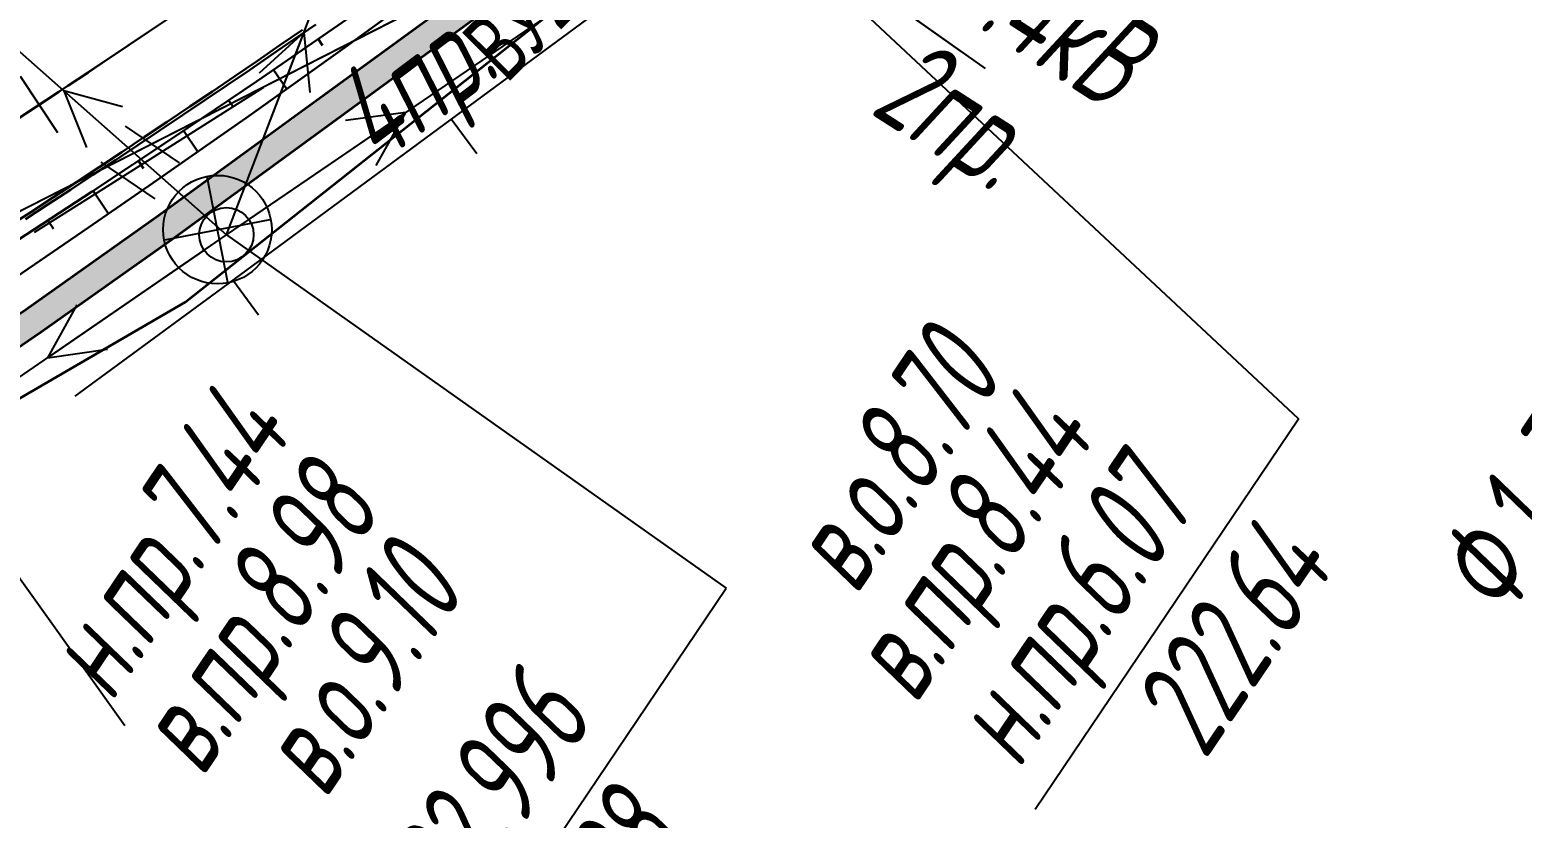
# Model space of a CAD drawing. Header units: millimetres. Extents: x -1799 to 6962, y -1020 to 4121.
# Drawn here: x 3839.7 to 3894.7, y 3125.8 to 3154.9 of the extents above; entities that cross this region are included whole.
import ezdxf

# ---------------------------------------------------------------- set-up
doc = ezdxf.new("R2010")
doc.units = ezdxf.units.MM
doc.linetypes.add('CONTI', pattern=[0])
doc.linetypes.add('DASHED', pattern=[0.75, 0.5, -0.25])
for name, color, linetype, lineweight in [('10', 1, 'Continuous', 35), ('КОПИЯ_ОСЬ_13_ОТКОСЫ', 7, 'Continuous', 30), ('КОПИЯ_ОСЬ_ГРАНИЦЫ_ПОЛОС', 7, 'Continuous', 30), ('ОСЬ_ВЕРХ_ПОКРЫТИЯ_ГРАНИЦЫ_ПОЛОС', 7, 'Continuous', 30), ('ОСЬ_ВЕРХ_ПОКРЫТИЯ_ОСЬ', 1, 'Continuous', 30), ('Тротуар', 40, 'Continuous', 35)]:
    doc.layers.add(name, color=color, linetype=linetype, lineweight=lineweight)
for name, color, linetype in [('NAD_MDEFAULT', 7, 'CONTI'), ('PI_OTDEFAULT', 172, 'CONTI'), ('SIT_LDEFAULT', 7, 'CONTI'), ('USLZNDEFAULT', 7, 'CONTI'), ('ZAPSKDEFAULT', 7, 'CONTI'), ('КОПИЯ_ОСЬ_ТАНГЕНСЫ', 1, 'Continuous'), ('ОСЬ_ВЕРХ_ПОКРЫТИЯ_ПИКЕТЫ', 1, 'Continuous'), ('ОСЬ_ВЕРХ_ПОКРЫТИЯ_ТАНГЕНСЫ', 1, 'Continuous'), ('разметка', 7, 'Continuous')]:
    doc.layers.add(name, color=color, linetype=linetype)
doc.styles.add('eskd', font='spds.shx', dxfattribs={"width": 1.2, "oblique": 15})
doc.styles.get("Standard").update_dxf_attribs({"font": 'arial.ttf'})

# ---------------------------------------------------------------- blocks, each defined once
blk = doc.blocks.new('BL_2011')
at = {"color": 0}
for p, q in [((0, 0), (0, 2.4)), ((1.6, 0), (1.6, 2.4))]:
    blk.add_line(p, q, dxfattribs=at)
blk = doc.blocks.new('BL_20')
at = {"color": 0}
blk.add_circle((0, 0), 1, dxfattribs=at)
blk = doc.blocks.new('BL_7')
at = {"color": 0}
for p, q in [((-1.4, 1.4), (1.4, -1.4)), ((-1.4, -1.4), (1.4, 1.4))]:
    blk.add_line(p, q, dxfattribs=at)
blk.add_circle((0, 0), 2, dxfattribs=at)

msp = doc.modelspace()

# ---------------------------------------------------------------- hatches: boundary and pattern name
at = {"layer": 'Тротуар', "lineweight": 30, "ltscale": 7}
msp.add_hatch(color=256, dxfattribs=at).paths.add_polyline_path([(4355.025799134464, 2987.244571203751), (4352.621712947041, 2989.781703463209), (4345.426817291862, 2993.281423787971), (4338.393548700211, 2996.925657296938), (4334.905420037985, 2998.92025568561), (4331.583520624214, 3001.033414866229), (4325.137496711026, 3005.95201590882), (4319.491479608414, 3011.623899484438), (4314.469451122955, 3017.833689218772), (4309.931909296176, 3024.284605050844), (4307.646203729391, 3027.716367746157), (4301.366767904468, 3037.941149987665), (4295.15578624933, 3048.208738351625), (4289.985742304367, 3056.76855280475), (4280.834921780575, 3072.268917450135), (4272.550225445777, 3085.951147937601), (4265.234334741583, 3097.893216883217), (4261.114354188272, 3101.5071308775), (4255.468136137331, 3107.673743793194), (4252.850654249642, 3111.933883290191), (4250.97240703778, 3116.596887494822), (4250.584502016087, 3117.559914478486), (4249.718529616899, 3119.76528529675), (4248.665946917356, 3123.344638855581), (4248.322750054687, 3124.320915512194), (4247.979553214254, 3125.297192176257), (4241.938796383251, 3135.217103666079), (4234.517869519428, 3147.092564733152), (4225.780463832643, 3160.490258882207), (4219.022412700733, 3170.408009857324), (4211.937018458362, 3180.091341459577), (4203.111810419106, 3191.194089914125), (4194.179773854479, 3201.56336249729), (4183.210186559658, 3213.324875424069), (4172.572754066447, 3223.780245033478), (4162.939294549733, 3232.607358957094), (4150.941127260166, 3243.284364057158), (4138.678583112496, 3253.56276647785), (4117.058191597413, 3271.354857189034), (4101.902795526674, 3284.022581125063), (4086.976587030813, 3297.339170480532), (4083.577722285068, 3299.881406808657), (4077.037110080137, 3304.486350364436), (4070.151965019535, 3308.550235714217), (4062.975793573054, 3311.790250803729), (4055.187371943184, 3313.857694650454), (4047.094629022797, 3314.906065011782), (4039.193952446492, 3314.510421466467), (4031.354669305621, 3312.69534113576), (4024.18584606355, 3309.608335520526), (4017.3162171573, 3305.343656564516), (4008.099572870249, 3297.932249094744), (3998.942041131531, 3289.839475657244), (3996.071496698258, 3287.055845285219), (3984.756545200808, 3275.743373813492), (3983.051944128742, 3274.037991430064), (3982.328928549492, 3273.346987187316), (3976.254786345156, 3267.274665472482), (3965.028100702426, 3255.874631906313), (3952.38627992094, 3243.061084440363), (3945.336971630613, 3235.967872322922), (3938.229161240839, 3228.933338328649), (3931.095104304879, 3221.926337351476), (3922.526256572406, 3213.52528001034), (3913.88686535098, 3205.055060523016), (3900.709192010496, 3192.935972238344), (3893.252260463467, 3186.273339641665), (3888.798774361387, 3182.354063057725), (3880.991092291437, 3175.996786442039), (3874.787652703943, 3170.945737864276), (3865.391208689145, 3163.481387498242), (3855.795495721783, 3156.275266671938), (3849.369012567835, 3151.510984445375), (3844.564439619551, 3148.066686533776), (3839.697585982134, 3144.637435261545), (3832.980828973939, 3140.048765207094), (3830.300603494115, 3138.269255582628), (3823.272601716404, 3133.561212884647), (3822.443093453747, 3133.005528877874), (3809.622286387612, 3124.407292247203), (3792.022730929, 3114.357713288081), (3786.085503878285, 3111.259039624979), (3780.023475700358, 3108.40734451582), (3761.666687875879, 3099.662859629293), (3749.559632469938, 3093.586552345579), (3739.444237606987, 3087.863797429402), (3738.739159705359, 3087.426419796807), (3732.467645379957, 3082.561918284197), (3726.512305683931, 3077.160210793291), (3720.889062616459, 3071.419797921938), (3715.658532831449, 3065.179197336), (3710.962152216156, 3058.322507881944), (3707.319586963926, 3051.736201458995), (3703.938226434761, 3044.269346261782), (3700.86400768479, 3036.478330636782), (3698.457544061248, 3028.966245676776), (3695.597723499066, 3017.765193069738), (3693.190842796534, 3006.010956905236), (3691.10039865727, 2983.080164914404), (3692.240649378227, 2982.689478739549), (3694.172660365768, 3005.820828989533), (3696.57243754931, 3017.540374426556), (3699.543149531915, 3029.107150685427), (3701.990386858766, 3036.655525567395), (3704.928734452531, 3044.034835547594), (3708.20061646982, 3051.262922577945), (3712.009387552805, 3058.115430119832), (3716.543276917751, 3064.687709050638), (3721.630767626319, 3070.747082895984), (3727.193460500226, 3076.427970345517), (3733.066410172827, 3081.759423503106), (3739.310792763523, 3086.604241593194), (3740.034053369551, 3087.052898326342), (3750.03191000713, 3092.704896129121), (3762.015299424364, 3098.832889086952), (3780.45072145112, 3107.484138342937), (3786.562819405061, 3110.334231451538), (3792.488755663138, 3113.472268854653), (3810.085164665777, 3123.523361146835), (3830.857276238103, 3137.438509058592), (3833.537241494583, 3139.21781000254), (3840.158528233917, 3143.738536471886), (3845.06800005874, 3147.213817168412), (3849.924691367321, 3150.748961123091), (3856.392355799539, 3155.472873922822), (3865.97223175382, 3162.729506403592), (3875.412770765814, 3170.165165587713), (3881.622494306599, 3175.221330772539), (3889.445036469153, 3181.590706975584), (3893.915731168885, 3185.525127931883), (3901.380826301591, 3192.195054541727), (3914.575543577035, 3204.329817594414), (3923.226337596056, 3212.811216595967), (3931.795185328529, 3221.212273937103), (3938.931243174457, 3228.221239616548), (3946.043349788679, 3235.260025544477), (3953.09686195275, 3242.357467718807), (3965.739961559748, 3255.17231138089), (3976.963918459029, 3266.56957347357), (3985.462924600763, 3275.035539801617), (3996.773129754127, 3286.343265969691), (3999.621582956732, 3289.105473984418), (4008.744350310686, 3297.167525140022), (4017.895402763688, 3304.526188054507), (4024.649883581305, 3308.719382852701), (4031.66770959725, 3311.741366738838), (4039.332835229239, 3313.516123246786), (4047.055085346345, 3313.902831700084), (4054.994029949836, 3312.874385064853), (4062.639488005874, 3310.844891032589), (4069.690693217834, 3307.661297740799), (4076.500007137287, 3303.641514956405), (4082.990279781816, 3299.072013164324), (4086.343066967771, 3296.564241297928), (4101.249099269431, 3283.265652367299), (4116.419803373845, 3270.585133125459), (4138.039663814687, 3252.793479452294), (4150.286243524411, 3242.528458342341), (4162.271774834002, 3231.862757789356), (4171.847280518481, 3223.057196663146), (4182.460197565912, 3212.662844676909), (4193.350207575635, 3200.99418960457), (4202.341266549725, 3190.55639743564), (4211.141774698286, 3179.484723225621), (4218.20547682333, 3169.831037394156), (4224.947479279605, 3159.936897596729), (4233.676587284814, 3146.551818285522), (4241.088736400046, 3134.690403958236), (4246.972431218232, 3125.146802169656), (4248.830769571397, 3119.350370755804), (4251.954540086366, 3111.482140468818), (4254.666102504163, 3107.068878159312), (4260.415868896243, 3100.789173166652), (4264.38121856002, 3097.353998265614), (4271.693736823197, 3085.434928132606), (4279.976640228075, 3071.755708345597), (4289.128231505902, 3056.256076727447), (4294.306766007338, 3047.694477154327), (4300.531362157819, 3037.432260779117), (4306.803179838005, 3027.178192727652), (4309.037563817585, 3023.822235582781), (4313.664543022614, 3017.239846296062), (4318.746679682294, 3010.955388911453), (4324.470590603605, 3005.203121235048), (4330.908838131445, 3000.280101271731), (4334.388326752998, 2998.063994707924), (4337.915117819308, 2996.047288198409), (4344.97801153386, 2992.387704661501), (4352.020820356012, 2988.961977683392), (4354.43729405854, 2986.411772365135), (4356.729157588279, 2985.393657730346), (4357.135132428442, 2986.307541984518)])

# ---------------------------------------------------------------- linework, layer by layer
at = {"linetype": 'Continuous'}
msp.add_lwpolyline([(3876.778604777131, 3126.144700140146), (3886.476880855926, 3140.522985716735), (3865.631700375854, 3160.029213735287)], dxfattribs=at)
at = {"layer": '10'}
for p, q in [((3845.465964376295, 3144.823480734986), (3897.025964376351, 3185.68348073439)), ((3845.465964376295, 3144.823480734986), (3897.025964376351, 3185.68348073439)), ((3820.515964376575, 3130.363480734092), (3845.465964376295, 3144.823480734986)), ((3820.515964376575, 3130.363480734092), (3845.465964376295, 3144.823480734986))]:
    msp.add_line(p, q, dxfattribs=at)
at = {"layer": 'NAD_MDEFAULT', "color": 0}
msp.add_line((3855.115966376392, 3119.04747573511), (3865.391136376429, 3134.281041735237), dxfattribs=at)
at = {"layer": 'SIT_LDEFAULT', "color": 7}
for p, q in [((3846.981700376442, 3147.309212735307), (3858.301700376449, 3176.839211735328)), ((3846.981700376442, 3147.309212735307), (3865.631700376407, 3160.029213735287)), ((3865.631700376407, 3160.029213735287), (3874.941700376405, 3153.439217735467)), ((3833.301700376449, 3159.399216735189), (3846.981700376442, 3147.309212735307)), ((3874.121700376398, 3154.01921173503), (3868.411700376435, 3158.059212735307)), ((3863.3117003764, 3157.509217735765), (3855.261700376412, 3151.569214735565)), ((3847.341700376428, 3148.239212735009), (3849.841700376428, 3154.779213735287)), ((3849.841700376428, 3154.779213735287), (3848.191700376405, 3153.26921173503)), ((3850.0617003764, 3152.549218735111), (3849.841700376428, 3154.779213735287)), ((3846.231700376442, 3147.969216735487), (3840.991700376451, 3152.609215734911)), ((3840.991700376451, 3152.609215734911), (3841.821700376409, 3150.529213735287)), ((3843.151700376426, 3152.029213735287), (3840.991700376451, 3152.609215734911)), ((3848.351700376437, 3152.739212735009), (3842.451700376414, 3148.999215735507)), ((3847.8117003764, 3147.869217735169), (3853.591700376428, 3151.819214735565)), ((3853.591700376428, 3151.819214735565), (3851.371700376398, 3151.51921173503)), ((3852.501700376402, 3149.859215734911), (3853.591700376428, 3151.819214735565)), ((3855.261700376412, 3151.569214735565), (3847.211700376423, 3145.639214735863)), ((3856.211700376423, 3150.289216734854), (3855.261700376412, 3151.569214735565)), ((3842.451700376414, 3148.999215735507), (3839.901700376426, 3147.389214735863)), ((3816.191700376405, 3126.139214735863), (3846.981700376442, 3147.309212735307)), ((3846.981700376442, 3147.309212735307), (3865.391136376429, 3134.281041735237)), ((3846.161700376435, 3146.739212735009), (3840.391700376416, 3142.779213735287)), ((3847.211700376423, 3145.639214735863), (3841.401700376426, 3141.359215734911)), ((3848.161700376435, 3144.349213735585), (3847.211700376423, 3145.639214735863)), ((3841.471700376433, 3144.729210735683), (3840.391700376416, 3142.779213735287)), ((3840.391700376416, 3142.779213735287), (3842.601700376437, 3143.089211735328)), ((3836.861700376447, 3138.149216735189), (3843.241700376451, 3129.219216735487))]:
    msp.add_line(p, q, dxfattribs=at)
at = {"layer": 'КОПИЯ_ОСЬ_13_ОТКОСЫ'}
for points in [[(3838.984802071393, 3146.913399346558), (3842.033630196393, 3148.905892022339), (3845.066833321393, 3150.922493584839), (3848.083434883893, 3152.963020928589), (3851.084411446393, 3155.027474053589), (3854.068298165143, 3157.115608819214), (3857.036071602643, 3159.227364190308), (3859.986755196393, 3161.362557061401), (3862.920837227643, 3163.521126397339), (3865.837341133893, 3165.702828057495), (3868.736266915143, 3167.907601006714), (3871.617614571393, 3170.135323174683), (3874.481872383893, 3172.385811455933), (3878.001891915143, 3175.223152764526), (3881.497009102643, 3178.091560967651), (3884.441345040143, 3180.551949151245), (3887.367614571393, 3183.03412688562), (3890.238220040143, 3185.504158623901), (3893.091735665143, 3187.993416436401), (3895.892028633893, 3190.467659600464)], [(3838.105895821393, 3144.990303643433), (3841.897399727643, 3147.573860772339), (3844.286559883893, 3149.22260344812), (3847.825134102643, 3151.699226983276), (3851.339782540143, 3154.20941985437), (3854.830505196393, 3156.752815850464), (3858.296813790143, 3159.329353936401), (3862.036071602643, 3162.085091241089), (3864.945251290143, 3164.264473565308), (3867.168884102643, 3165.950264580933), (3871.027770821393, 3168.912422784058), (3874.854430977643, 3171.915779717651), (3878.379333321393, 3174.756722100464), (3881.878845040143, 3177.628792412964), (3884.827087227643, 3180.091988213745), (3887.756286446393, 3182.577034600464), (3890.629821602643, 3185.049690850464), (3893.486755196393, 3187.541634209839), (3896.289489571393, 3190.018257744995)], [(3850.362731758893, 3154.527718194214), (3850.526794258893, 3154.289864190308)], [(3848.714782540143, 3153.394356377808), (3849.205016915143, 3152.678536065308)], [(3847.061950508893, 3152.268135674683), (3847.238220040143, 3152.008064873901)], [(3845.404235665143, 3151.149117119995), (3845.930114571393, 3150.366585381714)], [(3843.741638008893, 3150.037361748901), (3843.929626290143, 3149.75483001062)], [(3842.074645821393, 3148.932869561401), (3842.634704415143, 3148.082832940308)], [(3840.402282540143, 3147.835579522339), (3840.603942696393, 3147.526619561401)]]:
    msp.add_lwpolyline(points, dxfattribs=at)
at = {"layer": 'КОПИЯ_ОСЬ_ГРАНИЦЫ_ПОЛОС'}
msp.add_lwpolyline([(3838.930512650122, 3147.600305695471), (3839.772387975545, 3148.147907792975), (3840.613047197994, 3148.697374985007), (3841.452486185512, 3149.248704564211), (3842.290700812193, 3149.801893828821), (3843.127686957954, 3150.356940053788), (3843.963440509173, 3150.91384051313), (3844.79795735793, 3151.472592472483), (3845.631233402508, 3152.033193180722), (3846.463264547094, 3152.595639885788), (3847.294046702571, 3153.159929820721), (3848.123575785177, 3153.726060214837), (3848.951847717961, 3154.294028280688), (3849.778858429761, 3154.863831234549)], dxfattribs=at)
at = {"layer": 'КОПИЯ_ОСЬ_ТАНГЕНСЫ'}
msp.add_line((3698.831687036416, 3076.501332049643), (3862.779697294967, 3160.132128307049), dxfattribs=at)
at = {"layer": 'ОСЬ_ВЕРХ_ПОКРЫТИЯ_ГРАНИЦЫ_ПОЛОС', "linetype": 'Continuous'}
msp.add_lwpolyline([(3850.277872542889, 3155.064823391301), (3849.461733613871, 3154.501641930466), (3848.64436454452, 3153.940247313504), (3847.825769247147, 3153.380642231007), (3847.005951639536, 3152.82282935587), (3846.184915645581, 3152.266811365646), (3845.362665194998, 3151.712590915536), (3844.539204223032, 3151.160170660739), (3843.714536671157, 3150.609553243418), (3842.88866648626, 3150.060741299217), (3842.061597621165, 3149.513737457258), (3841.233334034399, 3148.968544335489), (3840.403879690255, 3148.425164540683), (3839.573238558523, 3147.883600673092)], dxfattribs=at)
at = {"layer": 'ОСЬ_ВЕРХ_ПОКРЫТИЯ_ОСЬ'}
msp.add_lwpolyline([(3825.3093903114, 3142.771253032063, 0.031738218015), (3872.173997012325, 3175.341827822303), (3872.173997012325, 3175.341827822303), (3872.949247687453, 3175.958437160042), (3873.723152012341, 3176.576735456859), (3874.495719182198, 3177.196703734261), (3875.266958502305, 3177.818323083607), (3876.036879387344, 3178.441574673553), (3876.805491359128, 3179.066439743538), (3877.57280404596, 3179.692899611232), (3878.338827181238, 3180.320935668808), (3879.103570601708, 3180.950529378292), (3880.629258156356, 3182.214315985714), (3882.149947428677, 3183.484112603043), (3883.665720712956, 3184.759773559322), (3885.176661838233, 3186.041154317943), (3886.68285612792, 3187.328111463611), (3888.18439036012, 3188.620502687444), (3889.681352727852, 3189.918186774862), (3891.173832800336, 3191.221023578581), (3892.661921483852, 3192.528874014889), (3894.145710984167, 3193.84160002732), (3895.625294768115, 3195.159064588522)], format="xyb", dxfattribs=at)
at = {"layer": 'ОСЬ_ВЕРХ_ПОКРЫТИЯ_ПИКЕТЫ'}
msp.add_line((3840.775392012272, 3151.061273264152), (3839.399593182499, 3153.148658608471), dxfattribs=at)
at = {"layer": 'ОСЬ_ВЕРХ_ПОКРЫТИЯ_ТАНГЕНСЫ'}
msp.add_line((3698.831687036416, 3076.501332049643), (3862.781700375848, 3160.129214736086), dxfattribs=at)
at = {"layer": 'разметка', "linetype": 'DASHED', "lineweight": 30, "ltscale": 14}
msp.add_arc((3592.124579856647, 3528.295369535138), 450.560497226965, 303.1020326300031, 309.4592190075912, dxfattribs=at)
at = {"layer": 'Тротуар', "linetype": 'Continuous'}
for points in [[(3830.303060809771, 3138.270887094003), (3832.980828973619, 3140.048765207094), (3839.587671014635, 3144.559629464907), (3844.484841749489, 3148.026202557062), (3849.335533286803, 3151.556979327847), (3855.795495721666, 3156.275266671938), (3865.360894891588, 3163.520933175844), (3874.787652704088, 3170.945737863344), (3880.991092290826, 3175.996786442039), (3888.798774361328, 3182.354063057725), (3893.252260463205, 3186.273339641665), (3900.709192010729, 3192.935972238344)], [(3750.031910007479, 3092.704896129121), (3762.015299424422, 3098.83288908602), (3780.45072145109, 3107.484138342005), (3792.488755663138, 3113.472268854653), (3810.085164665923, 3123.523361146835), (3830.857276238423, 3137.438509057661), (3833.537241494467, 3139.21781000254), (3840.158528233887, 3143.738536471886), (3845.068000058944, 3147.213817168412), (3849.9246913677, 3150.74896112216), (3856.392355799626, 3155.472873922822), (3865.972231753558, 3162.729506403592), (3875.412770765523, 3170.165165587713), (3881.622494306075, 3175.221330772539), (3889.445036469473, 3181.590706974653), (3893.915731168827, 3185.525127930951), (3901.380826301242, 3192.195054541727)]]:
    msp.add_lwpolyline(points, dxfattribs=at)

# ---------------------------------------------------------------- block references
at = {"layer": 'USLZNDEFAULT', "color": 7, "rotation": 56}
for name, p in [('BL_7', (3846.651700376426, 3147.499215735507)), ('BL_20', (3846.981700376442, 3147.309212735307))]:
    msp.add_blockref(name, p, dxfattribs=at)
at = {"layer": 'ZAPSKDEFAULT', "color": 7, "rotation": 56}
msp.add_blockref('BL_2011', (3844.351700376437, 3148.639214735863), dxfattribs=at)

# ---------------------------------------------------------------- texts
at = {"layer": 'NAD_MDEFAULT', "color": 7, "style": 'eskd', "oblique": 10, "width": 0.8}
for s, rotation, p in [('0.4кВ', 327.276276, (3873.294734376375, 3155.836778735195)), ('4пр.', 37, (3852.621700376398, 3149.859215734911)), ('2пр.', 327.276276, (3870.623895376406, 3151.825977735606)), ('Ф.1 ТП-88', 56, (3894.10321037641, 3133.000760735397)), ('в.о.8.70', 56, (3870.166829376432, 3133.95757473578)), ('н.пр.7.44', 56, (3842.739067376426, 3130.02576773559)), ('в.пр.8.44', 56, (3872.353594376424, 3129.933230734815)), ('н.пр.6.07', 56, (3876.168066376422, 3127.565393735108)), ('в.пр.8.98', 56, (3846.079425376442, 3127.251906735276)), ('в.о.9.10', 56, (3850.611860376443, 3126.446841734846)), (' 222.996', 56, (3854.027854376423, 3119.781416735065)), (' 222.28', 56, (3858.380302376414, 3116.845653735486))]:
    msp.add_text(s, height=3.5, rotation=rotation, dxfattribs=at).set_placement(p)
at = {"layer": 'PI_OTDEFAULT', "color": 172, "style": 'eskd', "oblique": 10, "width": 0.8}
msp.add_text('222.64', height=3.5, rotation=56, dxfattribs=at).set_placement((3883.03650337639, 3127.909460735892))
at = {"layer": 'КОПИЯ_ОСЬ_ТАНГЕНСЫ', "width": 0.6}
msp.add_text('ВУ29', height=2.5, rotation=45.118468650472, dxfattribs=at).set_placement((3857.314617580685, 3152.87296832112))
at = {"layer": 'ОСЬ_ВЕРХ_ПОКРЫТИЯ_ТАНГЕНСЫ', "width": 0.6}
msp.add_text('ВУ29', height=2.5, rotation=45.119250097334, dxfattribs=at).set_placement((3857.316719668461, 3152.869980211754))

doc.saveas('drawing.dxf')
